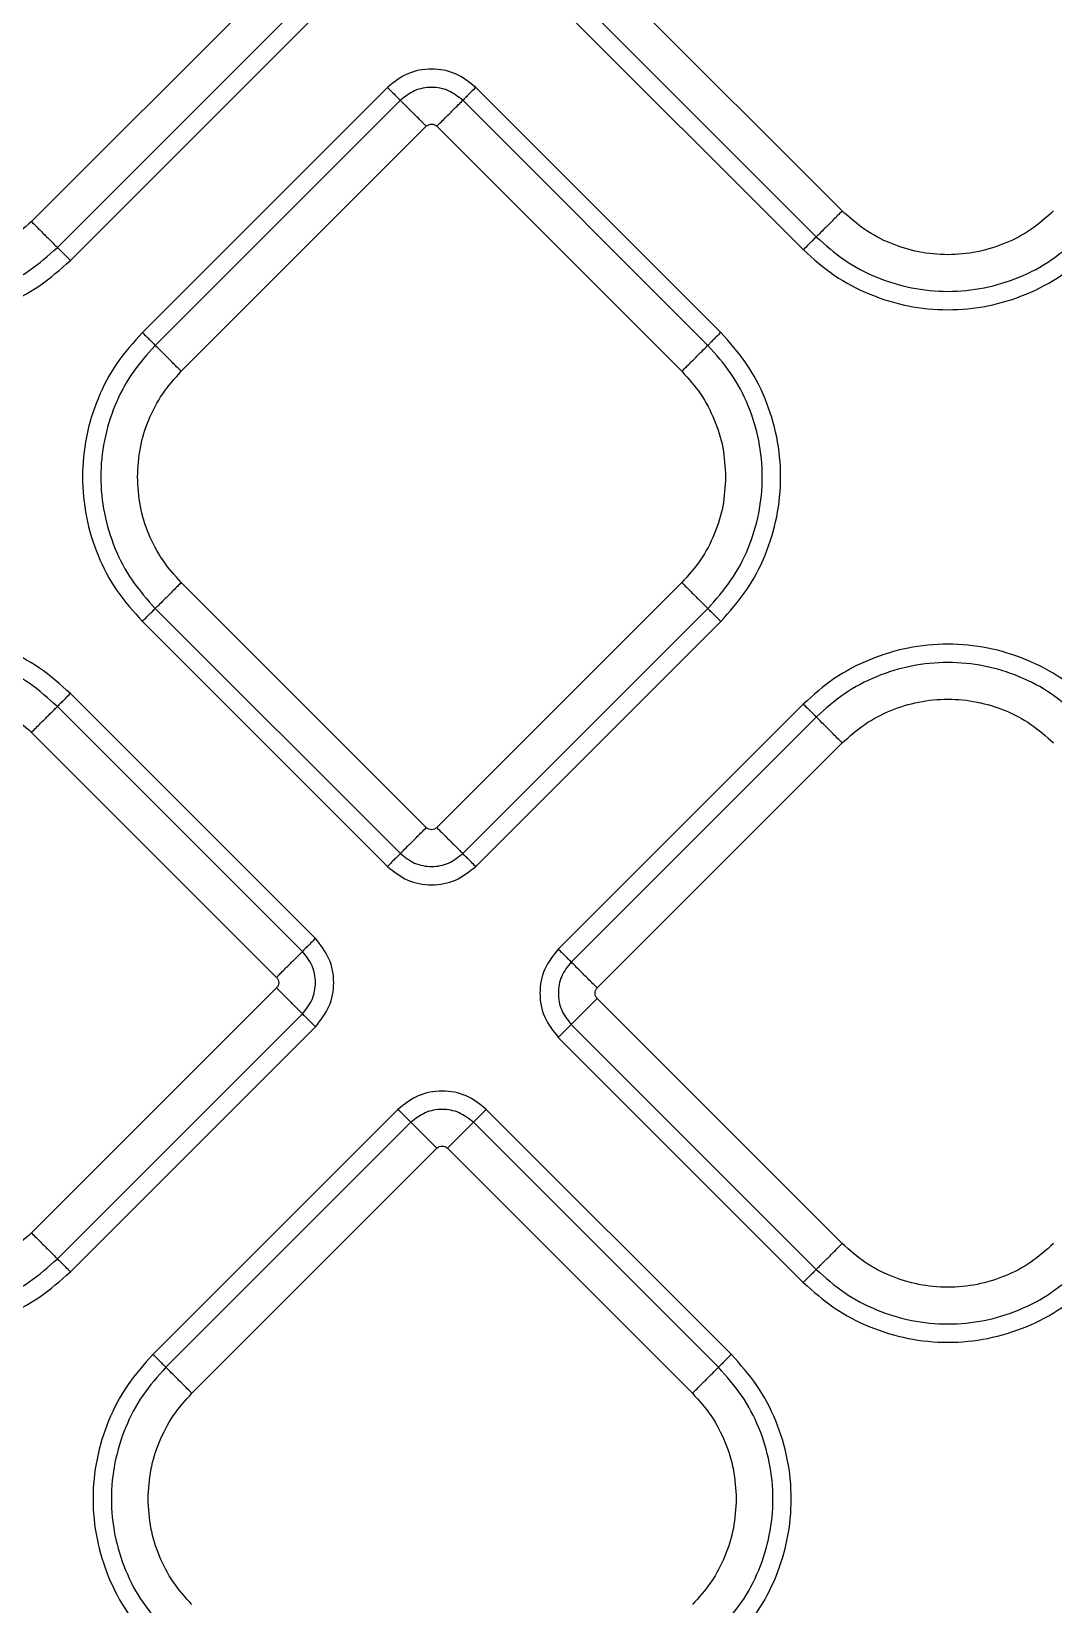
# Model space of a CAD drawing. Extents: x 400 to 501, y 484 to 634.
# Drawn here: x 456.23 to 458.978, y 559.431 to 563.661 of the extents above; entities that cross this region are included whole.
import ezdxf

# ---------------------------------------------------------------- set-up
doc = ezdxf.new("R2010")
doc.units = 0
doc.header["$MEASUREMENT"] = 0
doc.layers.add('DIM', color=3, linetype='Continuous')
doc.layers.add('GEOMETRY', color=3, linetype='Continuous', lineweight=25)

# ---------------------------------------------------------------- blocks, each defined once
blk = doc.blocks.new('2026 GRANDEE')
at = {"layer": 'GEOMETRY', "ltscale": 16}
for p, q in [((6.464, -33.0316), (5.8051, -33.6905)), ((7.985, -33.662), (7.3262, -33.0031)), ((7.2565, -33.0729), (7.9153, -33.7317)), ((5.8749, -33.7602), (6.5337, -33.1014)), ((7.2216, -33.1077), (7.8805, -33.7666)), ((5.9097, -33.7951), (6.5686, -33.1362)), ((6.7621, -33.3298), (6.1033, -33.9886)), ((7.6584, -33.9886), (6.9996, -33.3298)), ((6.797, -33.3646), (6.1381, -34.0235)), ((7.6235, -34.0235), (6.9647, -33.3646)), ((6.2079, -34.0932), (6.8667, -33.4344)), ((6.895, -33.4344), (7.5538, -34.0932)), ((6.8667, -35.3202), (6.2079, -34.6613)), ((7.5538, -34.6613), (6.895, -35.3202)), ((6.1033, -34.7659), (6.7621, -35.4247)), ((6.1381, -34.7311), (6.797, -35.3899)), ((6.9647, -35.3899), (7.6235, -34.7311)), ((6.9996, -35.4248), (7.6584, -34.7659)), ((6.5686, -35.6183), (5.9098, -34.9594)), ((6.5337, -35.6531), (5.8749, -34.9943)), ((7.8804, -34.9879), (7.2216, -35.6468)), ((7.9153, -35.0228), (7.2565, -35.6816)), ((5.8052, -35.064), (6.464, -35.7229)), ((7.3262, -35.7514), (7.985, -35.0925)), ((6.464, -35.7511), (5.8052, -36.41)), ((7.985, -36.4385), (7.3262, -35.7796)), ((5.8749, -36.4797), (6.5337, -35.8209)), ((5.9098, -36.5146), (6.5686, -35.8557)), ((7.2565, -35.8494), (7.9153, -36.5082)), ((7.2216, -35.8842), (7.8804, -36.5431)), ((6.7906, -36.0778), (6.1318, -36.7366)), ((7.6869, -36.7366), (7.0281, -36.0778)), ((6.8255, -36.1126), (6.1667, -36.7714)), ((7.652, -36.7714), (6.9932, -36.1126)), ((6.2364, -36.8412), (6.8952, -36.1823)), ((6.9235, -36.1823), (7.5823, -36.8412))]:
    blk.add_line(p, q, dxfattribs=at)
for points, knots in [([(6.9996, -33.3298), (6.9822, -33.316), (6.9475, -33.2885), (6.8808, -33.2766), (6.8142, -33.2885), (6.7795, -33.316), (6.7621, -33.3298)], [0, 0, 0, 0, 0.250039, 0.499994, 0.749965, 1, 1, 1, 1]), ([(6.9647, -33.3646), (6.9524, -33.3549), (6.9279, -33.3355), (6.8808, -33.3271), (6.8337, -33.3355), (6.8092, -33.3549), (6.797, -33.3646)], [0, 0, 0, 0, 0.249985, 0.499995, 0.750018, 1, 1, 1, 1]), ([(6.8667, -33.4344), (6.8688, -33.4327), (6.8729, -33.4295), (6.8808, -33.428), (6.8888, -33.4295), (6.8929, -33.4327), (6.895, -33.4344)], [0, 0, 0, 0, 0.2502271, 0.500001, 0.7497726, 1, 1, 1, 1]), ([(6.895, -35.3202), (6.8929, -35.3218), (6.8888, -35.3251), (6.8808, -35.3265), (6.8729, -35.3251), (6.8688, -35.3218), (6.8667, -35.3202)], [0, 0, 0, 0, 0.250227, 0.500001, 0.749773, 1, 1, 1, 1]), ([(6.797, -35.3899), (6.8092, -35.3996), (6.8337, -35.419), (6.8808, -35.4275), (6.9279, -35.419), (6.9524, -35.3996), (6.9647, -35.3899)], [0, 0, 0, 0, 0.249985, 0.499995, 0.750018, 1, 1, 1, 1]), ([(6.7621, -35.4247), (6.7795, -35.4385), (6.8142, -35.466), (6.8808, -35.4779), (6.9475, -35.466), (6.9822, -35.4385), (6.9996, -35.4248)], [0, 0, 0, 0, 0.250039, 0.499994, 0.749965, 1, 1, 1, 1]), ([(6.5337, -35.8209), (6.5434, -35.8086), (6.5629, -35.7841), (6.5713, -35.737), (6.5629, -35.6899), (6.5434, -35.6654), (6.5337, -35.6531)], [0, 0, 0, 0, 0.249985, 0.499995, 0.750018, 1, 1, 1, 1]), ([(6.5686, -35.8557), (6.5823, -35.8384), (6.6098, -35.8037), (6.6218, -35.737), (6.6098, -35.6703), (6.5823, -35.6356), (6.5686, -35.6183)], [0, 0, 0, 0, 0.250039, 0.499994, 0.749965, 1, 1, 1, 1]), ([(7.2216, -35.6468), (7.2078, -35.6641), (7.1803, -35.6988), (7.1684, -35.7655), (7.1803, -35.8322), (7.2078, -35.8669), (7.2216, -35.8842)], [0, 0, 0, 0, 0.2500385, 0.4999937, 0.7499651, 1, 1, 1, 1]), ([(7.2565, -35.6816), (7.2467, -35.6939), (7.2273, -35.7184), (7.2189, -35.7655), (7.2273, -35.8126), (7.2467, -35.8371), (7.2565, -35.8494)], [0, 0, 0, 0, 0.249985, 0.499995, 0.750018, 1, 1, 1, 1]), ([(6.464, -35.7229), (6.4656, -35.7249), (6.4689, -35.7291), (6.4704, -35.737), (6.4689, -35.7449), (6.4656, -35.7491), (6.464, -35.7511)], [0, 0, 0, 0, 0.250227, 0.500001, 0.749773, 1, 1, 1, 1]), ([(7.3262, -35.7796), (7.3245, -35.7776), (7.3213, -35.7734), (7.3198, -35.7655), (7.3213, -35.7576), (7.3245, -35.7534), (7.3262, -35.7514)], [0, 0, 0, 0, 0.250227, 0.500001, 0.749773, 1, 1, 1, 1]), ([(7.0281, -36.0778), (7.0107, -36.064), (6.976, -36.0365), (6.9094, -36.0246), (6.8427, -36.0365), (6.808, -36.064), (6.7906, -36.0778)], [0, 0, 0, 0, 0.250039, 0.499994, 0.749965, 1, 1, 1, 1]), ([(6.9932, -36.1126), (6.981, -36.1029), (6.9564, -36.0835), (6.9093, -36.0751), (6.8623, -36.0835), (6.8377, -36.1029), (6.8255, -36.1126)], [0, 0, 0, 0, 0.249985, 0.499995, 0.750018, 1, 1, 1, 1]), ([(6.8952, -36.1823), (6.8973, -36.1807), (6.9014, -36.1774), (6.9093, -36.176), (6.9173, -36.1774), (6.9214, -36.1807), (6.9235, -36.1823)], [0, 0, 0, 0, 0.2502271, 0.500001, 0.7497726, 1, 1, 1, 1])]:
    blk.add_open_spline(points, degree=3, knots=knots, dxfattribs=at)
for points in [[(6.7621, -33.3298), (6.7663, -33.3339), (6.7745, -33.3422), (6.7854, -33.353), (6.7937, -33.3613), (6.7959, -33.3635), (6.797, -33.3646)], [(6.9996, -33.3298), (6.9954, -33.3339), (6.9871, -33.3422), (6.9763, -33.353), (6.968, -33.3613), (6.9658, -33.3635), (6.9647, -33.3646)], [(6.8667, -33.4344), (6.8584, -33.4261), (6.8419, -33.4095), (6.8202, -33.3879), (6.8036, -33.3713), (6.7992, -33.3669), (6.797, -33.3646)], [(6.895, -33.4344), (6.9033, -33.4261), (6.9198, -33.4095), (6.9415, -33.3879), (6.9581, -33.3713), (6.9625, -33.3669), (6.9647, -33.3646)], [(7.985, -33.662), (7.9768, -33.6702), (7.9602, -33.6868), (7.9386, -33.7085), (7.922, -33.7251), (7.9175, -33.7295), (7.9153, -33.7317)], [(8.5532, -33.662), (8.5335, -33.6795), (8.4942, -33.7146), (8.4237, -33.7513), (8.348, -33.7745), (8.2691, -33.7822), (8.1902, -33.7745), (8.1145, -33.7513), (8.044, -33.7146), (8.0047, -33.6795), (7.985, -33.662)], [(5.8051, -33.6905), (5.7855, -33.708), (5.7462, -33.7431), (5.6757, -33.7798), (5.6, -33.803), (5.5211, -33.8107), (5.4422, -33.803), (5.3665, -33.7798), (5.296, -33.7431), (5.2567, -33.708), (5.237, -33.6905)], [(5.8051, -33.6905), (5.8134, -33.6988), (5.83, -33.7153), (5.8516, -33.737), (5.8682, -33.7536), (5.8727, -33.758), (5.8749, -33.7602)], [(7.8805, -33.7666), (7.8846, -33.7624), (7.8929, -33.7541), (7.9037, -33.7433), (7.912, -33.735), (7.9142, -33.7328), (7.9153, -33.7317)], [(7.9153, -33.7317), (7.9398, -33.7535), (7.9887, -33.7972), (8.0766, -33.843), (8.1708, -33.8718), (8.2691, -33.8814), (8.3674, -33.8718), (8.4616, -33.843), (8.5495, -33.7972), (8.5984, -33.7535), (8.6229, -33.7317)], [(5.1324, -33.7951), (5.1593, -33.8191), (5.2131, -33.867), (5.3096, -33.9173), (5.4131, -33.949), (5.5211, -33.9596), (5.629, -33.949), (5.7326, -33.9173), (5.8291, -33.867), (5.8828, -33.8191), (5.9097, -33.7951)], [(5.1673, -33.7602), (5.1918, -33.782), (5.2407, -33.8257), (5.3285, -33.8715), (5.4228, -33.9003), (5.5211, -33.9099), (5.6194, -33.9003), (5.7136, -33.8715), (5.8014, -33.8257), (5.8504, -33.782), (5.8749, -33.7602)], [(5.9097, -33.7951), (5.9056, -33.7909), (5.8973, -33.7826), (5.8865, -33.7718), (5.8782, -33.7635), (5.876, -33.7613), (5.8749, -33.7602)], [(7.8805, -33.7666), (7.9073, -33.7905), (7.9611, -33.8385), (8.0576, -33.8888), (8.1611, -33.9205), (8.2691, -33.9311), (8.3771, -33.9205), (8.4806, -33.8888), (8.5771, -33.8385), (8.6309, -33.7905), (8.6578, -33.7666)], [(6.1033, -33.9886), (6.0793, -34.0155), (6.0313, -34.0693), (5.981, -34.1658), (5.9493, -34.2693), (5.9388, -34.3773), (5.9493, -34.4852), (5.981, -34.5888), (6.0313, -34.6853), (6.0793, -34.739), (6.1033, -34.7659)], [(6.1033, -33.9886), (6.1074, -33.9928), (6.1157, -34.001), (6.1265, -34.0119), (6.1348, -34.0202), (6.137, -34.0224), (6.1381, -34.0235)], [(7.6584, -33.9886), (7.6543, -33.9928), (7.646, -34.001), (7.6352, -34.0119), (7.6269, -34.0202), (7.6246, -34.0224), (7.6235, -34.0235)], [(7.6584, -34.7659), (7.6824, -34.739), (7.7304, -34.6853), (7.7806, -34.5888), (7.8123, -34.4852), (7.8229, -34.3773), (7.8123, -34.2693), (7.7806, -34.1658), (7.7304, -34.0693), (7.6824, -34.0155), (7.6584, -33.9886)], [(6.1381, -34.0235), (6.1163, -34.048), (6.0726, -34.0969), (6.0269, -34.1847), (5.998, -34.279), (5.9884, -34.3773), (5.998, -34.4755), (6.0269, -34.5698), (6.0726, -34.6576), (6.1163, -34.7066), (6.1381, -34.7311)], [(6.2079, -34.0932), (6.1996, -34.0849), (6.183, -34.0684), (6.1614, -34.0467), (6.1448, -34.0301), (6.1404, -34.0257), (6.1381, -34.0235)], [(7.5538, -34.0932), (7.5621, -34.0849), (7.5786, -34.0684), (7.6003, -34.0467), (7.6169, -34.0301), (7.6213, -34.0257), (7.6235, -34.0235)], [(7.6235, -34.7311), (7.6454, -34.7066), (7.6891, -34.6576), (7.7348, -34.5698), (7.7637, -34.4755), (7.7733, -34.3773), (7.7637, -34.279), (7.7348, -34.1847), (7.6891, -34.0969), (7.6454, -34.048), (7.6235, -34.0235)], [(6.0902, -34.3773), (6.0917, -34.351), (6.0947, -34.2984), (6.1187, -34.2227), (6.1552, -34.1521), (6.1903, -34.1129), (6.2079, -34.0932)], [(7.5538, -34.0932), (7.5714, -34.1129), (7.6065, -34.1521), (7.643, -34.2227), (7.667, -34.2984), (7.67, -34.351), (7.6715, -34.3773)], [(6.2079, -34.6613), (6.1903, -34.6417), (6.1552, -34.6024), (6.1187, -34.5319), (6.0947, -34.4562), (6.0917, -34.4036), (6.0902, -34.3773)], [(7.6715, -34.3773), (7.67, -34.4036), (7.667, -34.4562), (7.643, -34.5319), (7.6065, -34.6024), (7.5714, -34.6417), (7.5538, -34.6613)], [(6.2079, -34.6613), (6.1996, -34.6696), (6.183, -34.6862), (6.1614, -34.7078), (6.1448, -34.7244), (6.1404, -34.7288), (6.1381, -34.7311)], [(7.5538, -34.6613), (7.5621, -34.6696), (7.5786, -34.6862), (7.6003, -34.7078), (7.6169, -34.7244), (7.6213, -34.7288), (7.6235, -34.7311)], [(6.1033, -34.7659), (6.1074, -34.7618), (6.1157, -34.7535), (6.1265, -34.7427), (6.1348, -34.7344), (6.137, -34.7322), (6.1381, -34.7311)], [(7.6584, -34.7659), (7.6543, -34.7618), (7.646, -34.7535), (7.6352, -34.7427), (7.6269, -34.7344), (7.6246, -34.7322), (7.6235, -34.7311)], [(5.9098, -34.9594), (5.8829, -34.9354), (5.8291, -34.8875), (5.7326, -34.8372), (5.6291, -34.8055), (5.5211, -34.7949), (5.4131, -34.8055), (5.3096, -34.8372), (5.2131, -34.8875), (5.1593, -34.9354), (5.1325, -34.9594)], [(5.8749, -34.9943), (5.8504, -34.9725), (5.8015, -34.9288), (5.7136, -34.883), (5.6194, -34.8542), (5.5211, -34.8446), (5.4228, -34.8542), (5.3286, -34.883), (5.2407, -34.9288), (5.1918, -34.9725), (5.1673, -34.9943)], [(8.6577, -34.9879), (8.6308, -34.964), (8.5771, -34.916), (8.4806, -34.8657), (8.377, -34.834), (8.2691, -34.8234), (8.1611, -34.834), (8.0576, -34.8657), (7.9611, -34.916), (7.9073, -34.964), (7.8804, -34.9879)], [(8.6229, -35.0228), (8.5984, -35.001), (8.5494, -34.9573), (8.4616, -34.9115), (8.3674, -34.8827), (8.2691, -34.8731), (8.1708, -34.8827), (8.0765, -34.9115), (7.9887, -34.9573), (7.9398, -35.001), (7.9153, -35.0228)], [(5.237, -35.064), (5.2567, -35.0465), (5.296, -35.0114), (5.3665, -34.9747), (5.4422, -34.9515), (5.5211, -34.9438), (5.6, -34.9515), (5.6757, -34.9747), (5.7462, -35.0114), (5.7855, -35.0465), (5.8052, -35.064)], [(5.9098, -34.9594), (5.9056, -34.9636), (5.8973, -34.9719), (5.8865, -34.9827), (5.8782, -34.991), (5.876, -34.9932), (5.8749, -34.9943)], [(7.985, -35.0925), (8.0047, -35.075), (8.044, -35.0399), (8.1145, -35.0032), (8.1902, -34.98), (8.2691, -34.9723), (8.348, -34.98), (8.4237, -35.0032), (8.4942, -35.0399), (8.5335, -35.075), (8.5531, -35.0925)], [(5.8052, -35.064), (5.8135, -35.0557), (5.83, -35.0392), (5.8517, -35.0175), (5.8683, -35.0009), (5.8727, -34.9965), (5.8749, -34.9943)], [(7.8804, -34.9879), (7.8846, -34.9921), (7.8928, -35.0004), (7.9037, -35.0112), (7.912, -35.0195), (7.9142, -35.0217), (7.9153, -35.0228)], [(7.985, -35.0925), (7.9767, -35.0843), (7.9602, -35.0677), (7.9385, -35.046), (7.9219, -35.0294), (7.9175, -35.025), (7.9153, -35.0228)], [(6.797, -35.3899), (6.7992, -35.3877), (6.8036, -35.3833), (6.8202, -35.3667), (6.8419, -35.345), (6.8584, -35.3284), (6.8667, -35.3202)], [(6.895, -35.3202), (6.9033, -35.3284), (6.9198, -35.345), (6.9415, -35.3667), (6.9581, -35.3833), (6.9625, -35.3877), (6.9647, -35.3899)], [(6.797, -35.3899), (6.7959, -35.391), (6.7937, -35.3932), (6.7854, -35.4015), (6.7745, -35.4123), (6.7663, -35.4206), (6.7621, -35.4247)], [(6.9996, -35.4247), (6.9954, -35.4206), (6.9871, -35.4123), (6.9763, -35.4015), (6.968, -35.3932), (6.9658, -35.391), (6.9647, -35.3899)], [(6.464, -35.7229), (6.4723, -35.7146), (6.4888, -35.698), (6.5105, -35.6764), (6.5271, -35.6598), (6.5315, -35.6553), (6.5337, -35.6531)], [(6.5686, -35.6183), (6.5645, -35.6224), (6.5562, -35.6307), (6.5453, -35.6415), (6.537, -35.6498), (6.5348, -35.652), (6.5337, -35.6531)], [(7.2216, -35.6468), (7.2257, -35.6509), (7.234, -35.6592), (7.2448, -35.67), (7.2531, -35.6783), (7.2553, -35.6805), (7.2565, -35.6816)], [(7.3262, -35.7514), (7.3179, -35.7431), (7.3013, -35.7265), (7.2797, -35.7049), (7.2631, -35.6883), (7.2587, -35.6839), (7.2565, -35.6816)], [(6.464, -35.7511), (6.4723, -35.7594), (6.4888, -35.776), (6.5105, -35.7976), (6.5271, -35.8142), (6.5315, -35.8186), (6.5337, -35.8209)], [(7.3262, -35.7796), (7.3179, -35.7879), (7.3013, -35.8045), (7.2797, -35.8261), (7.2631, -35.8427), (7.2587, -35.8472), (7.2565, -35.8494)], [(6.5686, -35.8557), (6.5645, -35.8516), (6.5562, -35.8433), (6.5453, -35.8325), (6.537, -35.8242), (6.5348, -35.822), (6.5337, -35.8209)], [(7.2216, -35.8842), (7.2257, -35.8801), (7.234, -35.8718), (7.2448, -35.861), (7.2531, -35.8527), (7.2553, -35.8505), (7.2565, -35.8494)], [(6.7906, -36.0778), (6.7948, -36.0819), (6.803, -36.0902), (6.8139, -36.101), (6.8222, -36.1093), (6.8244, -36.1115), (6.8255, -36.1126)], [(7.0281, -36.0778), (7.0239, -36.0819), (7.0157, -36.0902), (7.0048, -36.101), (6.9965, -36.1093), (6.9943, -36.1115), (6.9932, -36.1126)], [(6.8952, -36.1823), (6.8869, -36.1741), (6.8704, -36.1575), (6.8487, -36.1358), (6.8321, -36.1193), (6.8277, -36.1148), (6.8255, -36.1126)], [(6.9235, -36.1823), (6.9318, -36.1741), (6.9483, -36.1575), (6.97, -36.1358), (6.9866, -36.1193), (6.991, -36.1148), (6.9932, -36.1126)], [(5.8052, -36.41), (5.7855, -36.4275), (5.7462, -36.4626), (5.6757, -36.4993), (5.6, -36.5225), (5.5211, -36.5302), (5.4422, -36.5225), (5.3665, -36.4993), (5.296, -36.4626), (5.2567, -36.4275), (5.237, -36.41)], [(5.8052, -36.41), (5.8135, -36.4182), (5.83, -36.4348), (5.8517, -36.4565), (5.8683, -36.4731), (5.8727, -36.4775), (5.8749, -36.4797)], [(7.9153, -36.5082), (7.9175, -36.506), (7.9219, -36.5016), (7.9385, -36.485), (7.9602, -36.4633), (7.9767, -36.4468), (7.985, -36.4385)], [(8.5531, -36.4385), (8.5335, -36.456), (8.4942, -36.4911), (8.4237, -36.5278), (8.348, -36.551), (8.2691, -36.5587), (8.1902, -36.551), (8.1145, -36.5278), (8.044, -36.4911), (8.0047, -36.456), (7.985, -36.4385)], [(5.1673, -36.4797), (5.1918, -36.5015), (5.2407, -36.5452), (5.3286, -36.591), (5.4228, -36.6198), (5.5211, -36.6294), (5.6194, -36.6198), (5.7136, -36.591), (5.8015, -36.5452), (5.8504, -36.5015), (5.8749, -36.4797)], [(5.9098, -36.5146), (5.9056, -36.5104), (5.8973, -36.5021), (5.8865, -36.4913), (5.8782, -36.483), (5.876, -36.4808), (5.8749, -36.4797)], [(5.1325, -36.5146), (5.1593, -36.5385), (5.2131, -36.5865), (5.3096, -36.6368), (5.4131, -36.6685), (5.5211, -36.6791), (5.6291, -36.6685), (5.7326, -36.6368), (5.8291, -36.5865), (5.8829, -36.5385), (5.9098, -36.5146)], [(7.9153, -36.5082), (7.9142, -36.5093), (7.912, -36.5115), (7.9037, -36.5198), (7.8928, -36.5306), (7.8846, -36.5389), (7.8804, -36.5431)], [(7.8804, -36.5431), (7.9073, -36.5671), (7.9611, -36.615), (8.0576, -36.6653), (8.1611, -36.697), (8.2691, -36.7076), (8.377, -36.697), (8.4806, -36.6653), (8.5771, -36.615), (8.6308, -36.5671), (8.6577, -36.5431)], [(7.9153, -36.5082), (7.9398, -36.53), (7.9887, -36.5737), (8.0765, -36.6195), (8.1708, -36.6483), (8.2691, -36.6579), (8.3674, -36.6483), (8.4616, -36.6195), (8.5494, -36.5737), (8.5984, -36.53), (8.6229, -36.5082)], [(6.1318, -36.7366), (6.1078, -36.7635), (6.0598, -36.8172), (6.0096, -36.9137), (5.9778, -37.0173), (5.9673, -37.1252), (5.9778, -37.2332), (6.0096, -37.3367), (6.0598, -37.4332), (6.1078, -37.487), (6.1318, -37.5139)], [(6.1318, -36.7366), (6.1359, -36.7407), (6.1442, -36.749), (6.155, -36.7598), (6.1633, -36.7681), (6.1655, -36.7703), (6.1667, -36.7714)], [(7.6869, -36.7366), (7.6828, -36.7407), (7.6745, -36.749), (7.6637, -36.7598), (7.6554, -36.7681), (7.6532, -36.7703), (7.652, -36.7714)], [(7.6869, -37.5139), (7.7109, -37.487), (7.7589, -37.4332), (7.8091, -37.3367), (7.8409, -37.2332), (7.8514, -37.1252), (7.8409, -37.0173), (7.8091, -36.9137), (7.7589, -36.8172), (7.7109, -36.7635), (7.6869, -36.7366)], [(6.1667, -36.7714), (6.1448, -36.7959), (6.1011, -36.8449), (6.0554, -36.9327), (6.0265, -37.027), (6.0169, -37.1252), (6.0265, -37.2235), (6.0554, -37.3178), (6.1011, -37.4056), (6.1448, -37.4546), (6.1667, -37.479)], [(6.2364, -36.8412), (6.2281, -36.8329), (6.2115, -36.8163), (6.1899, -36.7947), (6.1733, -36.7781), (6.1689, -36.7737), (6.1667, -36.7714)], [(7.5823, -36.8412), (7.5906, -36.8329), (7.6072, -36.8163), (7.6288, -36.7947), (7.6454, -36.7781), (7.6498, -36.7737), (7.652, -36.7714)], [(7.652, -37.479), (7.6739, -37.4546), (7.7176, -37.4056), (7.7633, -37.3178), (7.7922, -37.2235), (7.8018, -37.1252), (7.7922, -37.027), (7.7633, -36.9327), (7.7176, -36.8449), (7.6739, -36.7959), (7.652, -36.7714)], [(6.1187, -37.1252), (6.1202, -37.0989), (6.1232, -37.0463), (6.1472, -36.9706), (6.1837, -36.9001), (6.2188, -36.8608), (6.2364, -36.8412)], [(7.5823, -36.8412), (7.5999, -36.8608), (7.635, -36.9001), (7.6715, -36.9706), (7.6955, -37.0463), (7.6985, -37.0989), (7.7, -37.1252)], [(6.2364, -37.4093), (6.2188, -37.3897), (6.1837, -37.3504), (6.1472, -37.2798), (6.1232, -37.2041), (6.1202, -37.1515), (6.1187, -37.1252)], [(7.7, -37.1252), (7.6985, -37.1515), (7.6955, -37.2041), (7.6715, -37.2798), (7.635, -37.3504), (7.5999, -37.3897), (7.5823, -37.4093)]]:
    blk.add_open_spline(points, degree=3, dxfattribs=at)

msp = doc.modelspace()

# ---------------------------------------------------------------- block references
at = {"layer": 'DIM'}
msp.add_blockref('2026 GRANDEE', (450.4248, 596.8403), dxfattribs=at)

doc.saveas('drawing.dxf')
